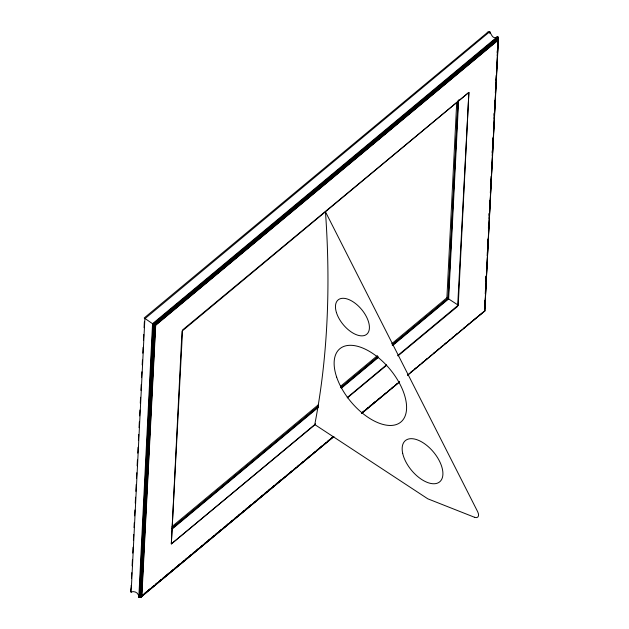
<?xml version="1.0" encoding="UTF-8"?>
<svg xmlns="http://www.w3.org/2000/svg" width="629" height="629" viewBox="0 0 629 629"><rect width="100%" height="100%" fill="white"/><g stroke="black" fill="none" stroke-linecap="round" stroke-linejoin="round"><path stroke-width="0.94" d="M498.467 38.723L497.602 36.537C490.534 41.773 491.312 26.858 486.626 33.203L144.222 317.952L152.556 323.715L155.693 325.224L498.129 40.232L498.467 38.723L154.687 324.839L141.014 597.11L138.82 597.306C139.127 592.966 134.378 590.497 130.974 592.093C129.708 589.994 131.697 587.643 131.131 585.434M131.469 578.57L131.768 572.697M132.114 565.833L132.405 559.952M132.75 553.095L133.049 547.214M133.395 540.35L133.686 534.477M134.032 527.613L134.276 522.715M134.622 515.851L134.921 509.977M135.259 503.114L135.557 497.232M135.848 491.351L136.194 484.495M136.493 478.614L136.784 472.733M137.13 465.877L137.429 459.996M137.775 453.132L138.065 447.258M138.411 440.394L138.702 434.513M139.048 427.657L139.347 421.776M139.638 415.895L139.937 410.014M140.283 403.158L140.574 397.276M140.92 390.412L141.218 384.539M141.556 377.675L141.855 371.794M142.201 364.938L142.445 360.04M142.791 353.176L143.082 347.294M143.428 340.438L143.727 334.557M144.072 327.693L144.363 321.82M131.147 592.306L144.882 318.714L489.936 31.536L489.834 33.502M138.82 597.306L152.556 323.715L497.602 36.537M139.3 597.511L153.036 324.006L497.995 36.899L497.846 39.839M139.842 597.542L153.562 324.297L498.278 37.402L484.794 310.993L470.335 322.677M140.133 597.503L153.846 324.446L498.372 37.701L484.637 311.096M140.723 597.283L154.404 324.713L498.467 38.369L484.77 311.041M333.889 436.605L141.014 597.11L154.954 324.957L498.427 39.092M141.305 596.905L155.221 325.059L498.357 39.47M141.58 596.662L155.465 325.154L498.254 39.855M155.693 325.224L141.847 596.386M391.796 343.67L446.904 297.8L456.709 102.653M457.991 101.151L448.076 298.523L392.315 344.936M458.187 100.483L448.241 298.649L392.354 345.164M392.779 345.431L448.642 298.932L458.643 99.869M397.819 355.44L458.219 305.167L468.896 92.377L182.567 329.942L171.324 543.943L315.616 424.221M484.66 302.565L484.755 300.607M485.887 278.057L485.989 276.1M486.524 265.312L486.626 263.354M488.395 228.06L488.497 226.102M489.04 215.315L489.134 213.357M489.676 202.577L489.779 200.612M491.548 165.325L491.65 163.359M492.185 152.58L492.287 150.614M492.829 139.835L492.924 137.877M493.466 127.089L493.568 125.132M494.056 115.327L494.158 113.369M494.701 102.582L494.795 100.624M497.209 52.584L497.303 50.627M484.621 306.614L484.92 300.733M485.258 293.877L485.557 287.996M485.902 281.139L486.146 276.241M486.539 268.394L486.783 263.496M487.176 255.657L487.373 251.742M487.766 243.903L488.018 238.996M488.411 231.157L488.654 226.259M489.048 218.42L489.291 213.522M489.692 205.683L489.936 200.785M490.329 192.946L490.573 188.047M490.919 181.183L491.163 176.285M491.556 168.446L491.807 163.548M492.2 155.709L492.444 150.811M492.837 142.972L493.081 138.065M493.427 131.209L493.726 125.328M494.064 118.472L494.363 112.591M494.709 105.735L494.952 100.829M495.345 92.99L495.589 88.091M495.99 80.253L496.234 75.354M496.58 68.498L496.824 63.592M497.217 55.753L497.46 50.855M497.854 43.016L498.152 37.135L153.295 324.155L139.567 597.55L142.586 595.034M498.435 38.023L154.121 324.58L140.424 597.408L333.724 436.534M172.094 526.52L318.557 404.62M340.454 386.395L377.447 355.613M172 528.077L318.274 406.342M340.887 387.511L377.832 356.769M392.158 344.841L447.95 298.405L448.642 298.932M172.283 528.061L318.471 406.389M341.075 387.582L377.998 356.847M171.835 528.698L318.345 406.759M340.997 387.904L378.005 357.107M172.322 528.91L318.03 407.639M341.437 388.156L378.43 357.366M315.522 423.93L171.324 543.943L182.009 331.145L468.896 92.377L457.653 306.378L397.968 355.896M347.232 397.536L386.489 364.867M144.096 593.784L146.36 591.897M147.87 590.639L150.134 588.76M151.636 587.502L153.901 585.615M155.41 584.365L157.675 582.478M159.184 581.22L161.449 579.34M162.958 578.082L165.223 576.195M166.732 574.937L168.997 573.058M170.506 571.8L172.771 569.913M174.28 568.663L176.545 566.776M178.054 565.518L180.319 563.639M181.828 562.381L184.085 560.494M185.594 559.236L187.104 557.986M189.368 556.099L190.878 554.841M193.142 552.962L194.652 551.704M196.916 549.817L198.426 548.559M200.69 546.68L202.2 545.422M204.464 543.535L205.974 542.284M208.238 540.397L209.748 539.139M212.012 537.26L213.522 536.002M215.778 534.115L217.288 532.865M219.552 530.978L221.062 529.72M223.326 527.841L224.836 526.583M227.1 524.696L228.61 523.438M230.874 521.559L232.384 520.301M234.648 518.414L236.158 517.164M238.422 515.277L239.932 514.019M242.196 512.14L243.706 510.882M245.963 508.995L247.472 507.737M249.737 505.858L251.246 504.6M253.511 502.713L255.02 501.462M257.285 499.575L258.794 498.317M261.059 496.438L262.568 495.18M264.833 493.293L266.342 492.035M268.607 490.156L270.116 488.898M272.381 487.011L273.89 485.761M276.155 483.874L277.656 482.616M279.921 480.737L281.43 479.479M142.107 595.663L284.67 477.01M286.179 475.76L288.444 473.873M289.953 472.615L292.21 470.736M293.719 469.478L295.984 467.599M297.493 466.341L299.758 464.454M301.267 463.203L303.524 461.316M305.034 460.058L307.298 458.179M308.808 456.921L311.072 455.042M312.582 453.784L314.838 451.905M316.348 450.647L318.612 448.76M320.122 447.51L322.386 445.623M323.896 444.365L326.152 442.486M327.662 441.228L329.926 439.349M331.436 438.091L332.945 436.833M362.359 412.349L363.869 411.099M366.133 409.212L367.643 407.954M369.907 406.075L371.417 404.817M373.673 402.937L375.183 401.679M377.447 399.792L378.957 398.542M140.888 596.874L142.398 595.616M144.654 593.737L146.164 592.479M148.428 590.6L149.93 589.342M152.194 587.462L153.704 586.204M155.961 584.325L157.47 583.067M159.735 581.188L161.244 579.93M163.501 578.051L333.126 436.872M361.777 413.033L382.133 396.089M383.643 394.831L385.899 392.952M387.409 391.694L389.673 389.815M391.183 388.557L393.44 386.678M395.704 384.799L397.214 383.541M410.784 372.242L412.286 370.992M414.55 369.105L416.06 367.855M418.316 365.968L419.826 364.718M422.09 362.831L423.6 361.581M425.857 359.694L427.366 358.444M429.631 356.557L431.132 355.306M433.397 353.419L434.906 352.169M437.171 350.282L438.672 349.032M440.937 347.145L442.446 345.895M444.703 344.008L446.213 342.758M448.477 340.871L449.987 339.621M452.243 337.734L453.753 336.484M456.017 334.597L457.519 333.346M459.783 331.459L461.293 330.209M463.557 328.322L465.059 327.072M467.323 325.185L468.833 323.935M361.659 413.284L399.517 381.889M407.592 375.12L484.739 310.852M361.73 413.45L399.604 381.897M407.623 375.191L484.794 310.993M347.35 397.898L386.638 365.3M446.904 297.8L458.219 305.167M474.525 517.274L427.775 498.805L314.767 424.559A1373.594 731.952 50.2 0 0 325.452 211.761L477.686 511.747A6.919 3.688 50.2 0 1 474.525 517.274M336.649 377.086A47.686 25.412 50.2 0 0 398.7 423.506A47.686 25.412 50.2 0 0 375.702 355.566A47.686 25.412 50.2 0 0 336.649 377.086M336.397 312.432A22.353 11.912 50.2 0 0 365.284 335.163A22.353 11.912 50.2 0 0 355.621 303.618A22.353 11.912 50.2 0 0 336.397 312.432M402.686 453.375A26.827 14.294 50.2 0 0 436.455 483.449A26.827 14.294 50.2 0 0 428.443 446.818A26.827 14.294 50.2 0 0 402.686 453.375"/></g></svg>
